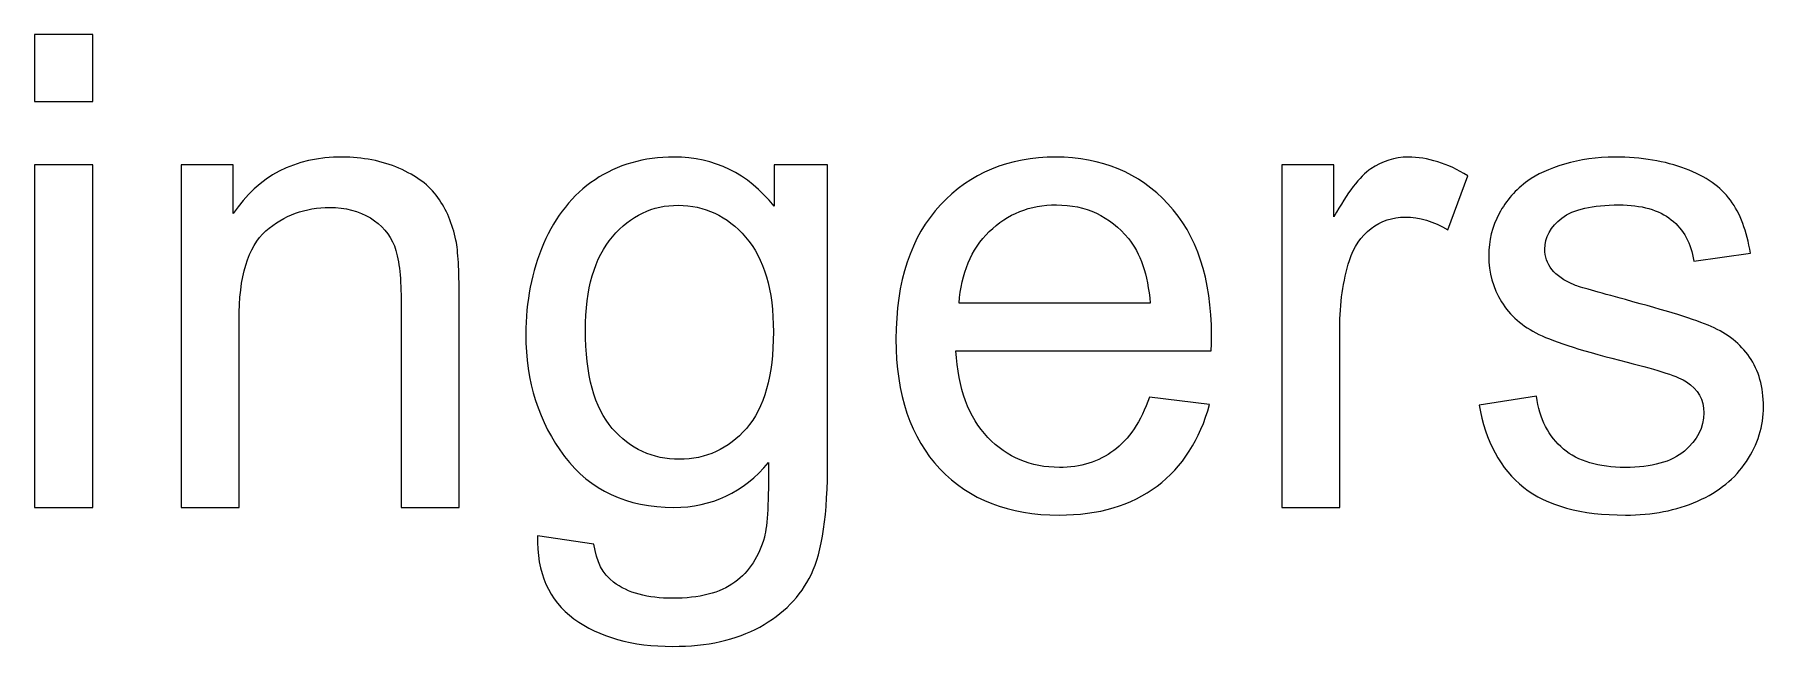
# Model space of a CAD drawing. Header units: millimetres. Extents: x -819 to 558, y -342 to 336.
# Drawn here: x -670.45 to -637.19, y 217.88 to 229.65 of the extents above; entities that cross this region are included whole.
import ezdxf

# ---------------------------------------------------------------- set-up
doc = ezdxf.new("R2010")
doc.units = ezdxf.units.MM
doc.header["$MEASUREMENT"] = 0
doc.layers.add('#Layer 1', color=7, linetype='Continuous')

msp = doc.modelspace()

# ---------------------------------------------------------------- linework, layer by layer
at = {"layer": '#Layer 1', "color": 250}
for points, knots in [([(-670.4453, 228.3643), (-670.4453, 228.3643), (-670.4453, 229.6491), (-670.4453, 229.6491), (-670.4453, 229.6491), (-670.4453, 229.6491), (-669.3277, 229.6491), (-669.3277, 229.6491), (-669.3277, 229.6491), (-669.3277, 229.6491), (-669.3277, 228.3643), (-669.3277, 228.3643), (-669.3277, 228.3643), (-669.3277, 228.3643), (-670.4453, 228.3643), (-670.4453, 228.3643)], [0, 0, 0, 0, 0.25, 0.25, 0.25, 0.25, 0.5, 0.5, 0.5, 0.5, 0.75, 0.75, 0.75, 0.75, 1, 1, 1, 1]), ([(-667.628, 220.558), (-667.628, 220.558), (-667.628, 227.143), (-667.628, 227.143), (-667.628, 227.143), (-667.628, 227.143), (-666.6247, 227.143), (-666.6247, 227.143), (-666.6247, 227.143), (-666.6247, 227.143), (-666.6247, 226.2074), (-666.6247, 226.2074), (-666.6247, 226.2074), (-666.14, 226.9313), (-665.4415, 227.2932), (-664.5292, 227.2932), (-664.5292, 227.2932), (-664.1313, 227.2932), (-663.7672, 227.2213), (-663.4349, 227.0795), (-663.4349, 227.0795), (-663.1004, 226.9355), (-662.8528, 226.7493), (-662.6877, 226.5164), (-662.6877, 226.5164), (-662.5205, 226.2857), (-662.4062, 226.0105), (-662.3384, 225.693), (-662.3384, 225.693), (-662.2982, 225.4856), (-662.2771, 225.1237), (-662.2771, 224.6072), (-662.2771, 224.6072), (-662.2771, 224.6072), (-662.2771, 220.558), (-662.2771, 220.558), (-662.2771, 220.558), (-662.2771, 220.558), (-663.3947, 220.558), (-663.3947, 220.558), (-663.3947, 220.558), (-663.3947, 220.558), (-663.3947, 224.5649), (-663.3947, 224.5649), (-663.3947, 224.5649), (-663.3947, 225.0178), (-663.437, 225.3586), (-663.5238, 225.5851), (-663.5238, 225.5851), (-663.6106, 225.8095), (-663.7651, 225.9894), (-663.9852, 226.1227), (-663.9852, 226.1227), (-664.2075, 226.2582), (-664.4657, 226.3259), (-664.7641, 226.3259), (-664.7641, 226.3259), (-665.2404, 226.3259), (-665.6489, 226.1735), (-665.996, 225.873), (-665.996, 225.873), (-666.3411, 225.5703), (-666.5125, 224.9988), (-666.5125, 224.1542), (-666.5125, 224.1542), (-666.5125, 224.1542), (-666.5125, 220.558), (-666.5125, 220.558), (-666.5125, 220.558), (-666.5125, 220.558), (-667.628, 220.558), (-667.628, 220.558)], [0, 0, 0, 0, 0.0555556, 0.0555556, 0.0555556, 0.0555556, 0.1111111, 0.1111111, 0.1111111, 0.1111111, 0.1666667, 0.1666667, 0.1666667, 0.1666667, 0.2222222, 0.2222222, 0.2222222, 0.2222222, 0.2777778, 0.2777778, 0.2777778, 0.2777778, 0.3333333, 0.3333333, 0.3333333, 0.3333333, 0.3888889, 0.3888889, 0.3888889, 0.3888889, 0.4444444, 0.4444444, 0.4444444, 0.4444444, 0.5, 0.5, 0.5, 0.5, 0.5555556, 0.5555556, 0.5555556, 0.5555556, 0.6111111, 0.6111111, 0.6111111, 0.6111111, 0.6666667, 0.6666667, 0.6666667, 0.6666667, 0.7222222, 0.7222222, 0.7222222, 0.7222222, 0.7777778, 0.7777778, 0.7777778, 0.7777778, 0.8333333, 0.8333333, 0.8333333, 0.8333333, 0.8888889, 0.8888889, 0.8888889, 0.8888889, 0.9444444, 0.9444444, 0.9444444, 0.9444444, 1, 1, 1, 1]), ([(-660.77, 220.0119), (-660.77, 220.0119), (-659.6842, 219.851), (-659.6842, 219.851), (-659.6842, 219.851), (-659.6397, 219.5166), (-659.5127, 219.2732), (-659.3074, 219.1187), (-659.3074, 219.1187), (-659.0301, 218.9133), (-658.6512, 218.8096), (-658.1729, 218.8096), (-658.1729, 218.8096), (-657.6543, 218.8096), (-657.2563, 218.9133), (-656.9748, 219.1187), (-656.9748, 219.1187), (-656.6933, 219.3261), (-656.5049, 219.6161), (-656.4054, 219.9865), (-656.4054, 219.9865), (-656.3462, 220.2151), (-656.3208, 220.6914), (-656.325, 221.4195), (-656.325, 221.4195), (-656.8118, 220.8459), (-657.4193, 220.558), (-658.1475, 220.558), (-658.1475, 220.558), (-659.0534, 220.558), (-659.754, 220.884), (-660.2493, 221.538), (-660.2493, 221.538), (-660.7446, 222.19), (-660.9944, 222.9752), (-660.9944, 223.8875), (-660.9944, 223.8875), (-660.9944, 224.5162), (-660.8801, 225.0961), (-660.6536, 225.6274), (-660.6536, 225.6274), (-660.425, 226.1587), (-660.0948, 226.5693), (-659.663, 226.8593), (-659.663, 226.8593), (-659.2312, 227.1472), (-658.7232, 227.2932), (-658.1411, 227.2932), (-658.1411, 227.2932), (-657.3643, 227.2932), (-656.7229, 226.9779), (-656.2192, 226.3492), (-656.2192, 226.3492), (-656.2192, 226.3492), (-656.2192, 227.143), (-656.2192, 227.143), (-656.2192, 227.143), (-656.2192, 227.143), (-655.1884, 227.143), (-655.1884, 227.143), (-655.1884, 227.143), (-655.1884, 227.143), (-655.1884, 221.4512), (-655.1884, 221.4512), (-655.1884, 221.4512), (-655.1884, 220.4268), (-655.2942, 219.6986), (-655.5016, 219.2711), (-655.5016, 219.2711), (-655.7112, 218.8435), (-656.0414, 218.5048), (-656.4943, 218.2572), (-656.4943, 218.2572), (-656.9473, 218.0095), (-657.504, 217.8846), (-658.1665, 217.8846), (-658.1665, 217.8846), (-658.9518, 217.8846), (-659.5868, 218.0624), (-660.0694, 218.4159), (-660.0694, 218.4159), (-660.5541, 218.7694), (-660.7869, 219.3007), (-660.77, 220.0119)], [0, 0, 0, 0, 0.047619, 0.047619, 0.047619, 0.047619, 0.0952381, 0.0952381, 0.0952381, 0.0952381, 0.1428571, 0.1428571, 0.1428571, 0.1428571, 0.1904762, 0.1904762, 0.1904762, 0.1904762, 0.2380952, 0.2380952, 0.2380952, 0.2380952, 0.2857143, 0.2857143, 0.2857143, 0.2857143, 0.3333333, 0.3333333, 0.3333333, 0.3333333, 0.3809524, 0.3809524, 0.3809524, 0.3809524, 0.4285714, 0.4285714, 0.4285714, 0.4285714, 0.4761905, 0.4761905, 0.4761905, 0.4761905, 0.5238095, 0.5238095, 0.5238095, 0.5238095, 0.5714286, 0.5714286, 0.5714286, 0.5714286, 0.6190476, 0.6190476, 0.6190476, 0.6190476, 0.6666667, 0.6666667, 0.6666667, 0.6666667, 0.7142857, 0.7142857, 0.7142857, 0.7142857, 0.7619048, 0.7619048, 0.7619048, 0.7619048, 0.8095238, 0.8095238, 0.8095238, 0.8095238, 0.8571429, 0.8571429, 0.8571429, 0.8571429, 0.9047619, 0.9047619, 0.9047619, 0.9047619, 0.952381, 0.952381, 0.952381, 0.952381, 1, 1, 1, 1]), ([(-648.995, 222.6789), (-648.995, 222.6789), (-647.8414, 222.5371), (-647.8414, 222.5371), (-647.8414, 222.5371), (-648.0235, 221.8619), (-648.36, 221.3391), (-648.8511, 220.9665), (-648.8511, 220.9665), (-649.3443, 220.5961), (-649.9729, 220.4098), (-650.737, 220.4098), (-650.737, 220.4098), (-651.7001, 220.4098), (-652.4642, 220.7062), (-653.0273, 221.2988), (-653.0273, 221.2988), (-653.5924, 221.8915), (-653.8739, 222.7234), (-653.8739, 223.7944), (-653.8739, 223.7944), (-653.8739, 224.9035), (-653.5882, 225.7629), (-653.0188, 226.3746), (-653.0188, 226.3746), (-652.4473, 226.9863), (-651.7086, 227.2932), (-650.7984, 227.2932), (-650.7984, 227.2932), (-649.9179, 227.2932), (-649.1982, 226.9927), (-648.6415, 226.3937), (-648.6415, 226.3937), (-648.0827, 225.7946), (-647.8033, 224.9501), (-647.8033, 223.8642), (-647.8033, 223.8642), (-647.8033, 223.7965), (-647.8054, 223.697), (-647.8097, 223.5658), (-647.8097, 223.5658), (-647.8097, 223.5658), (-652.7203, 223.5658), (-652.7203, 223.5658), (-652.7203, 223.5658), (-652.6801, 222.8419), (-652.4748, 222.2873), (-652.1065, 221.9042), (-652.1065, 221.9042), (-651.7382, 221.519), (-651.281, 221.3264), (-650.7307, 221.3264), (-650.7307, 221.3264), (-650.3222, 221.3264), (-649.9729, 221.4343), (-649.6829, 221.6502), (-649.6829, 221.6502), (-649.3929, 221.864), (-649.1643, 222.2069), (-648.995, 222.6789)], [0, 0, 0, 0, 0.0666667, 0.0666667, 0.0666667, 0.0666667, 0.1333333, 0.1333333, 0.1333333, 0.1333333, 0.2, 0.2, 0.2, 0.2, 0.2666667, 0.2666667, 0.2666667, 0.2666667, 0.3333333, 0.3333333, 0.3333333, 0.3333333, 0.4, 0.4, 0.4, 0.4, 0.4666667, 0.4666667, 0.4666667, 0.4666667, 0.5333333, 0.5333333, 0.5333333, 0.5333333, 0.6, 0.6, 0.6, 0.6, 0.6666667, 0.6666667, 0.6666667, 0.6666667, 0.7333333, 0.7333333, 0.7333333, 0.7333333, 0.8, 0.8, 0.8, 0.8, 0.8666667, 0.8666667, 0.8666667, 0.8666667, 0.9333333, 0.9333333, 0.9333333, 0.9333333, 1, 1, 1, 1]), ([(-646.4508, 220.558), (-646.4508, 220.558), (-646.4508, 227.143), (-646.4508, 227.143), (-646.4508, 227.143), (-646.4508, 227.143), (-645.4475, 227.143), (-645.4475, 227.143), (-645.4475, 227.143), (-645.4475, 227.143), (-645.4475, 226.146), (-645.4475, 226.146), (-645.4475, 226.146), (-645.1914, 226.6117), (-644.9543, 226.9207), (-644.7363, 227.0689), (-644.7363, 227.0689), (-644.5204, 227.217), (-644.2812, 227.2932), (-644.0209, 227.2932), (-644.0209, 227.2932), (-643.6441, 227.2932), (-643.2631, 227.1726), (-642.8736, 226.9334), (-642.8736, 226.9334), (-642.8736, 226.9334), (-643.2589, 225.8962), (-643.2589, 225.8962), (-643.2589, 225.8962), (-643.5298, 226.0592), (-643.8028, 226.1397), (-644.0759, 226.1397), (-644.0759, 226.1397), (-644.3214, 226.1397), (-644.5394, 226.0656), (-644.7342, 225.9195), (-644.7342, 225.9195), (-644.9289, 225.7714), (-645.0665, 225.5682), (-645.149, 225.3078), (-645.149, 225.3078), (-645.2739, 224.912), (-645.3353, 224.4781), (-645.3353, 224.0061), (-645.3353, 224.0061), (-645.3353, 224.0061), (-645.3353, 220.558), (-645.3353, 220.558), (-645.3353, 220.558), (-645.3353, 220.558), (-646.4508, 220.558), (-646.4508, 220.558)], [0, 0, 0, 0, 0.0769231, 0.0769231, 0.0769231, 0.0769231, 0.1538462, 0.1538462, 0.1538462, 0.1538462, 0.2307692, 0.2307692, 0.2307692, 0.2307692, 0.3076923, 0.3076923, 0.3076923, 0.3076923, 0.3846154, 0.3846154, 0.3846154, 0.3846154, 0.4615385, 0.4615385, 0.4615385, 0.4615385, 0.5384615, 0.5384615, 0.5384615, 0.5384615, 0.6153846, 0.6153846, 0.6153846, 0.6153846, 0.6923077, 0.6923077, 0.6923077, 0.6923077, 0.7692308, 0.7692308, 0.7692308, 0.7692308, 0.8461538, 0.8461538, 0.8461538, 0.8461538, 0.9230769, 0.9230769, 0.9230769, 0.9230769, 1, 1, 1, 1]), ([(-642.6556, 222.5244), (-642.6556, 222.5244), (-641.5528, 222.698), (-641.5528, 222.698), (-641.5528, 222.698), (-641.4914, 222.2556), (-641.3179, 221.9169), (-641.0342, 221.6798), (-641.0342, 221.6798), (-640.7527, 221.4449), (-640.3569, 221.3264), (-639.8468, 221.3264), (-639.8468, 221.3264), (-639.3346, 221.3264), (-638.9536, 221.4322), (-638.7059, 221.6396), (-638.7059, 221.6396), (-638.4583, 221.8492), (-638.3334, 222.0947), (-638.3334, 222.3741), (-638.3334, 222.3741), (-638.3334, 222.6281), (-638.4434, 222.825), (-638.6636, 222.971), (-638.6636, 222.971), (-638.816, 223.0705), (-639.197, 223.1954), (-639.8045, 223.3478), (-639.8045, 223.3478), (-640.6215, 223.5552), (-641.1909, 223.733), (-641.5063, 223.8854), (-641.5063, 223.8854), (-641.8216, 224.0357), (-642.0629, 224.2452), (-642.2259, 224.5119), (-642.2259, 224.5119), (-642.3889, 224.7786), (-642.4715, 225.0729), (-642.4715, 225.3946), (-642.4715, 225.3946), (-642.4715, 225.6888), (-642.4037, 225.9597), (-642.2683, 226.2095), (-642.2683, 226.2095), (-642.1349, 226.4614), (-641.9508, 226.6688), (-641.72, 226.8339), (-641.72, 226.8339), (-641.5465, 226.9609), (-641.3094, 227.071), (-641.011, 227.1599), (-641.011, 227.1599), (-640.7104, 227.2488), (-640.3887, 227.2932), (-640.0458, 227.2932), (-640.0458, 227.2932), (-639.5293, 227.2932), (-639.0763, 227.217), (-638.6847, 227.0689), (-638.6847, 227.0689), (-638.2932, 226.9207), (-638.0053, 226.7196), (-637.819, 226.4656), (-637.819, 226.4656), (-637.6328, 226.2095), (-637.5058, 225.8708), (-637.4359, 225.4454), (-637.4359, 225.4454), (-637.4359, 225.4454), (-638.526, 225.2951), (-638.526, 225.2951), (-638.526, 225.2951), (-638.5768, 225.6338), (-638.7207, 225.8984), (-638.9578, 226.0889), (-638.9578, 226.0889), (-639.1949, 226.2794), (-639.5314, 226.3746), (-639.9653, 226.3746), (-639.9653, 226.3746), (-640.4776, 226.3746), (-640.8437, 226.2899), (-641.0618, 226.1206), (-641.0618, 226.1206), (-641.2819, 225.9513), (-641.392, 225.7523), (-641.392, 225.5258), (-641.392, 225.5258), (-641.392, 225.3798), (-641.3454, 225.2507), (-641.2544, 225.1342), (-641.2544, 225.1342), (-641.1634, 225.0136), (-641.0215, 224.9162), (-640.8268, 224.8358), (-640.8268, 224.8358), (-640.7146, 224.7956), (-640.3865, 224.7003), (-639.8404, 224.5522), (-639.8404, 224.5522), (-639.0509, 224.3405), (-638.5006, 224.169), (-638.1894, 224.0336), (-638.1894, 224.0336), (-637.8762, 223.9002), (-637.6306, 223.7034), (-637.4528, 223.4473), (-637.4528, 223.4473), (-637.275, 223.1911), (-637.1861, 222.8736), (-637.1861, 222.4926), (-637.1861, 222.4926), (-637.1861, 222.1201), (-637.2962, 221.7709), (-637.5121, 221.4407), (-637.5121, 221.4407), (-637.7301, 221.1126), (-638.0434, 220.8586), (-638.4519, 220.6787), (-638.4519, 220.6787), (-638.8604, 220.4987), (-639.324, 220.4098), (-639.8404, 220.4098), (-639.8404, 220.4098), (-640.6977, 220.4098), (-641.3496, 220.5876), (-641.7984, 220.9432), (-641.7984, 220.9432), (-642.2471, 221.2988), (-642.5328, 221.8259), (-642.6556, 222.5244)], [0, 0, 0, 0, 0.030303, 0.030303, 0.030303, 0.030303, 0.0606061, 0.0606061, 0.0606061, 0.0606061, 0.0909091, 0.0909091, 0.0909091, 0.0909091, 0.1212121, 0.1212121, 0.1212121, 0.1212121, 0.1515152, 0.1515152, 0.1515152, 0.1515152, 0.1818182, 0.1818182, 0.1818182, 0.1818182, 0.2121212, 0.2121212, 0.2121212, 0.2121212, 0.2424242, 0.2424242, 0.2424242, 0.2424242, 0.2727273, 0.2727273, 0.2727273, 0.2727273, 0.3030303, 0.3030303, 0.3030303, 0.3030303, 0.3333333, 0.3333333, 0.3333333, 0.3333333, 0.3636364, 0.3636364, 0.3636364, 0.3636364, 0.3939394, 0.3939394, 0.3939394, 0.3939394, 0.4242424, 0.4242424, 0.4242424, 0.4242424, 0.4545455, 0.4545455, 0.4545455, 0.4545455, 0.4848485, 0.4848485, 0.4848485, 0.4848485, 0.5151515, 0.5151515, 0.5151515, 0.5151515, 0.5454545, 0.5454545, 0.5454545, 0.5454545, 0.5757576, 0.5757576, 0.5757576, 0.5757576, 0.6060606, 0.6060606, 0.6060606, 0.6060606, 0.6363636, 0.6363636, 0.6363636, 0.6363636, 0.6666667, 0.6666667, 0.6666667, 0.6666667, 0.6969697, 0.6969697, 0.6969697, 0.6969697, 0.7272727, 0.7272727, 0.7272727, 0.7272727, 0.7575758, 0.7575758, 0.7575758, 0.7575758, 0.7878788, 0.7878788, 0.7878788, 0.7878788, 0.8181818, 0.8181818, 0.8181818, 0.8181818, 0.8484848, 0.8484848, 0.8484848, 0.8484848, 0.8787879, 0.8787879, 0.8787879, 0.8787879, 0.9090909, 0.9090909, 0.9090909, 0.9090909, 0.9393939, 0.9393939, 0.9393939, 0.9393939, 0.969697, 0.969697, 0.969697, 0.969697, 1, 1, 1, 1]), ([(-670.4453, 220.558), (-670.4453, 220.558), (-670.4453, 227.143), (-670.4453, 227.143), (-670.4453, 227.143), (-670.4453, 227.143), (-669.3277, 227.143), (-669.3277, 227.143), (-669.3277, 227.143), (-669.3277, 227.143), (-669.3277, 220.558), (-669.3277, 220.558), (-669.3277, 220.558), (-669.3277, 220.558), (-670.4453, 220.558), (-670.4453, 220.558)], [0, 0, 0, 0, 0.25, 0.25, 0.25, 0.25, 0.5, 0.5, 0.5, 0.5, 0.75, 0.75, 0.75, 0.75, 1, 1, 1, 1]), ([(-659.8471, 223.968), (-659.8471, 223.1044), (-659.6757, 222.4736), (-659.3307, 222.0778), (-659.3307, 222.0778), (-658.9878, 221.6798), (-658.5581, 221.483), (-658.0416, 221.483), (-658.0416, 221.483), (-657.5294, 221.483), (-657.0997, 221.6798), (-656.7526, 222.0735), (-656.7526, 222.0735), (-656.4054, 222.4694), (-656.2319, 223.0874), (-656.2319, 223.932), (-656.2319, 223.932), (-656.2319, 224.7384), (-656.4097, 225.3459), (-656.7674, 225.7544), (-656.7674, 225.7544), (-657.1251, 226.1629), (-657.5569, 226.3683), (-658.0607, 226.3683), (-658.0607, 226.3683), (-658.556, 226.3683), (-658.9772, 226.1672), (-659.3264, 225.7629), (-659.3264, 225.7629), (-659.6736, 225.3607), (-659.8471, 224.7617), (-659.8471, 223.968)], [0, 0, 0, 0, 0.125, 0.125, 0.125, 0.125, 0.25, 0.25, 0.25, 0.25, 0.375, 0.375, 0.375, 0.375, 0.5, 0.5, 0.5, 0.5, 0.625, 0.625, 0.625, 0.625, 0.75, 0.75, 0.75, 0.75, 0.875, 0.875, 0.875, 0.875, 1, 1, 1, 1]), ([(-652.659, 224.4844), (-652.659, 224.4844), (-648.9823, 224.4844), (-648.9823, 224.4844), (-648.9823, 224.4844), (-649.031, 225.0369), (-649.1728, 225.4539), (-649.4035, 225.729), (-649.4035, 225.729), (-649.7591, 226.1587), (-650.2206, 226.3746), (-650.7857, 226.3746), (-650.7857, 226.3746), (-651.2979, 226.3746), (-651.7297, 226.2032), (-652.079, 225.8603), (-652.079, 225.8603), (-652.4282, 225.5174), (-652.6209, 225.058), (-652.659, 224.4844)], [0, 0, 0, 0, 0.2, 0.2, 0.2, 0.2, 0.4, 0.4, 0.4, 0.4, 0.6, 0.6, 0.6, 0.6, 0.8, 0.8, 0.8, 0.8, 1, 1, 1, 1])]:
    msp.add_open_spline(points, degree=3, knots=knots, dxfattribs=at)

doc.saveas('drawing.dxf')
